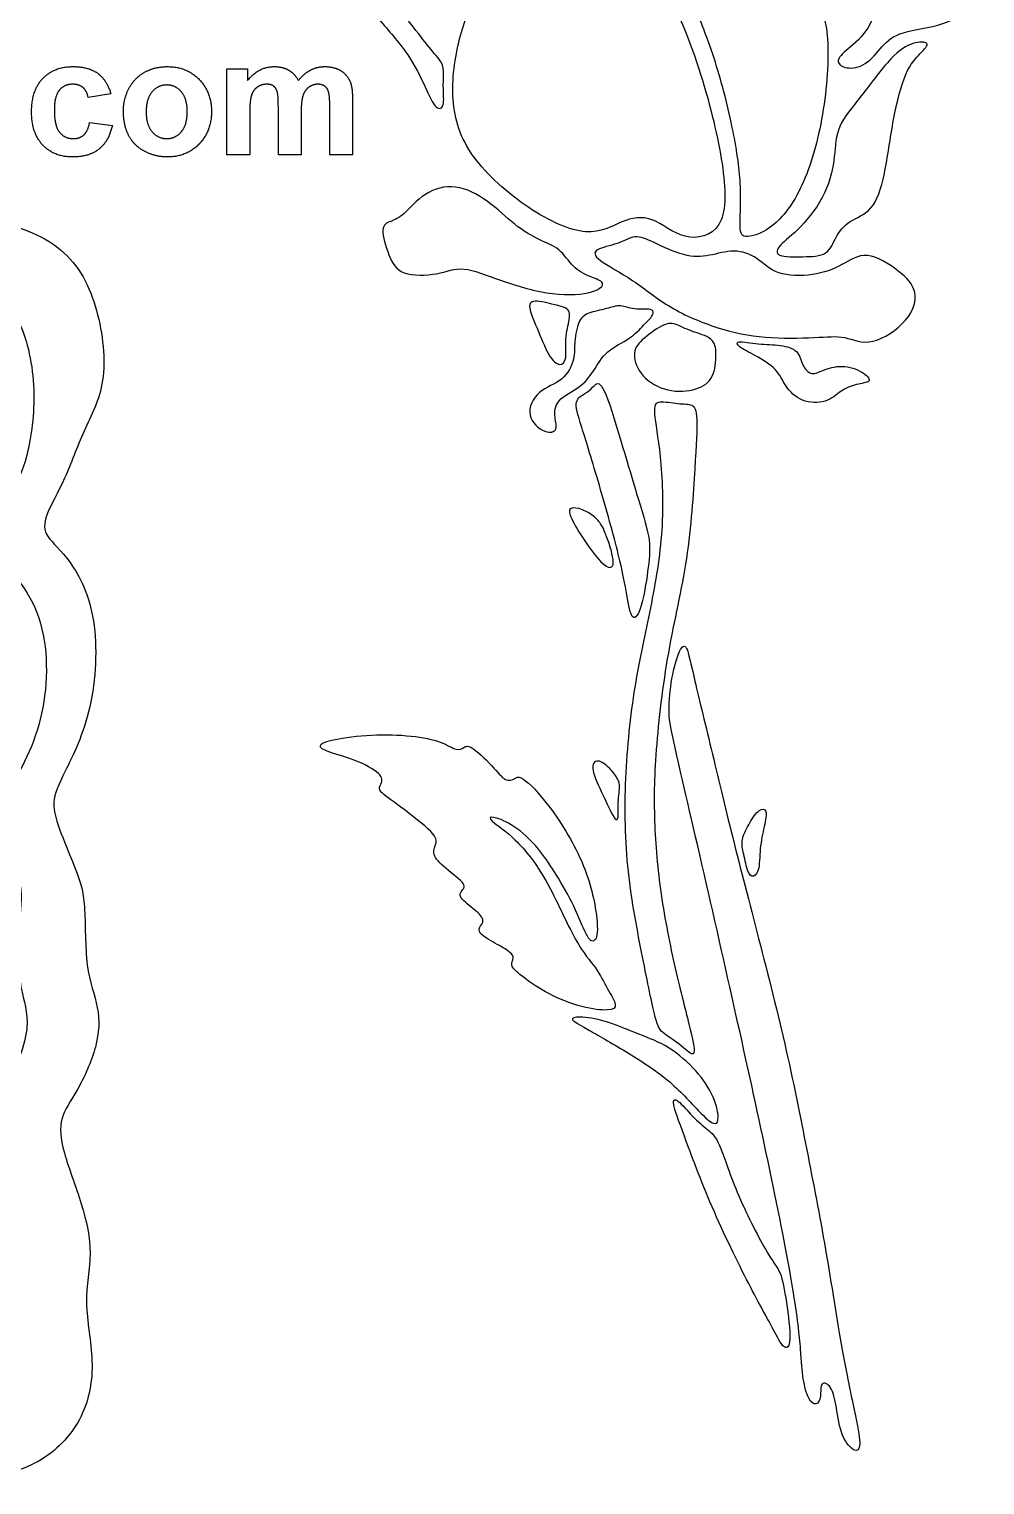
# Model space of a CAD drawing. Header units: millimetres. Extents: x -143 to 143, y -143 to 143.
# Drawn here: x 94.5 to 142.7, y 0 to 73.3 of the extents above; entities that cross this region are included whole.
import ezdxf

# ---------------------------------------------------------------- set-up
doc = ezdxf.new("R2010")
doc.units = ezdxf.units.MM
doc.header["$MEASUREMENT"] = 0
doc.layers.add('Default', color=18, linetype='Continuous')

msp = doc.modelspace()

# ---------------------------------------------------------------- linework, layer by layer
at = {"layer": 'Default', "color": 5}
for p, q in [((104.444, 67), (104.444, 71.333)), ((104.444, 71.333), (105.481, 71.333)), ((105.481, 71.333), (105.481, 70.746)), ((98.593, 70.074), (97.444, 69.889)), ((110.778, 69.779), (110.778, 67)), ((105.593, 69.106), (105.593, 67)), ((107.037, 67), (107.037, 69.376)), ((108.185, 69.082), (108.185, 67)), ((109.63, 67), (109.63, 69.478)), ((97.519, 68.63), (98.667, 68.481)), ((105.593, 67), (104.444, 67)), ((108.185, 67), (107.037, 67)), ((110.778, 67), (109.63, 67))]:
    msp.add_line(p, q, dxfattribs=at)
for points, degree in [([(119.832, 80.03), (119.615, 79.436), (118.962, 77.858), (117.049, 75.273), (116.098, 73.016), (115.624, 69.697), (116.507, 66.917), (119.668, 64.109), (122.789, 62.718), (124.381, 63.742), (125.874, 63.999), (127.456, 62.574), (129.596, 63.067), (129.627, 66.036), (128.568, 70.661), (126.642, 75.872), (122.921, 79.793), (120.545, 81.918), (120.261, 81.422), (120.049, 80.624), (119.832, 80.03)], 3), ([(129.975, 78.007), (129.674, 77.791), (128.814, 77.343), (128.184, 76.385), (127.579, 75.162), (128.037, 74.549), (129.177, 71.577), (130.093, 67.871), (130.434, 65.128), (130.244, 63.132), (130.506, 62.735), (132.029, 63.23), (133.62, 65.364), (134.653, 69.25), (134.884, 73.446), (134.097, 75.074), (132.39, 77.875), (131.545, 79.054), (130.623, 78.638), (130.277, 78.223), (129.975, 78.007)], 3), ([(112.537, 75.086), (112.855, 74.664), (113.796, 73.535), (114.673, 72.333), (115.362, 71.636), (115.374, 71.094), (115.339, 70.248), (115.43, 69.319), (114.939, 69.26), (114.388, 70.588), (113.527, 72.238), (112.008, 73.912), (110.635, 75.647), (110.323, 76.35), (110.91, 76.429), (111.89, 76.07), (112.219, 75.509), (112.537, 75.086)], 3), ([(135.665, 72.253), (135.941, 72.493), (136.785, 73.118), (137.332, 74.841), (139.001, 75.863), (140.813, 75.981), (142.237, 76.953), (142.861, 76.48), (142.281, 74.554), (140.669, 73.469), (138.31, 73.238), (137.482, 72.51), (136.68, 71.442), (135.626, 71.299), (135.126, 71.678), (135.388, 72.013), (135.665, 72.253)], 3), ([(133.386, 63.391), (133.812, 63.833), (134.758, 65.063), (135.13, 66.983), (135.149, 68.438), (136.358, 69.819), (138.035, 72.123), (139.049, 72.695), (139.988, 72.715), (139.453, 72.141), (138.65, 71.322), (138.025, 68.871), (137.634, 65.845), (137.024, 64.094), (135.779, 63.7), (135.12, 62.882), (134.787, 61.899), (133.519, 61.855), (132.07, 61.846), (132.2, 62.41), (132.96, 62.949), (133.386, 63.391)], 3), ([(95.155, 70.843), (95.718, 71.444), (96.678, 71.444)], 2), ([(96.678, 71.444), (97.463, 71.444), (97.927, 71.106)], 2), ([(100.295, 71.161), (100.808, 71.444), (101.44, 71.444)], 2), ([(101.44, 71.444), (102.418, 71.444), (103.042, 70.802)], 2), ([(105.481, 70.746), (106.047, 71.444), (106.829, 71.444)], 2), ([(106.829, 71.444), (107.244, 71.444), (107.549, 71.271)], 2), ([(107.549, 71.271), (107.855, 71.097), (108.05, 70.746)], 2), ([(108.05, 70.746), (108.334, 71.097), (108.663, 71.271)], 2), ([(108.663, 71.271), (108.992, 71.444), (109.365, 71.444)], 2), ([(109.365, 71.444), (109.84, 71.444), (110.169, 71.25)], 2), ([(110.169, 71.25), (110.498, 71.056), (110.66, 70.679)], 2), ([(94.593, 69.163), (94.593, 70.242), (95.155, 70.843)], 2), ([(96.67, 70.556), (96.245, 70.556), (95.993, 70.255)], 2), ([(97.188, 70.388), (96.988, 70.556), (96.67, 70.556)], 2), ([(97.927, 71.106), (98.39, 70.767), (98.593, 70.074)], 2), ([(99.502, 70.34), (99.782, 70.878), (100.295, 71.161)], 2), ([(101.409, 70.519), (100.97, 70.519), (100.67, 70.17)], 2), ([(102.147, 70.17), (101.849, 70.519), (101.409, 70.519)], 2), ([(103.042, 70.802), (103.667, 70.16), (103.667, 69.179)], 2), ([(106.449, 70.556), (106.189, 70.556), (105.981, 70.413)], 2), ([(106.791, 70.466), (106.665, 70.556), (106.449, 70.556)], 2), ([(106.977, 70.192), (106.917, 70.376), (106.791, 70.466)], 2), ([(109.028, 70.556), (108.791, 70.556), (108.581, 70.409)], 2), ([(109.513, 70.311), (109.355, 70.556), (109.028, 70.556)], 2), ([(110.66, 70.679), (110.778, 70.401), (110.778, 69.779)], 2), ([(95.993, 70.255), (95.741, 69.954), (95.741, 69.248)], 2), ([(97.444, 69.889), (97.388, 70.22), (97.188, 70.388)], 2), ([(99.222, 69.228), (99.222, 69.803), (99.502, 70.34)], 2), ([(100.67, 70.17), (100.37, 69.822), (100.37, 69.167)], 2), ([(102.444, 69.175), (102.444, 69.822), (102.147, 70.17)], 2), ([(105.683, 70), (105.593, 69.731), (105.593, 69.106)], 2), ([(105.981, 70.413), (105.773, 70.27), (105.683, 70)], 2), ([(107.037, 69.376), (107.037, 70.009), (106.977, 70.192)], 2), ([(108.278, 69.978), (108.185, 69.694), (108.185, 69.082)], 2), ([(108.581, 70.409), (108.371, 70.262), (108.278, 69.978)], 2), ([(109.63, 69.478), (109.63, 70.123), (109.513, 70.311)], 2), ([(95.156, 67.492), (94.593, 68.095), (94.593, 69.163)], 2), ([(95.741, 69.248), (95.741, 68.462), (95.999, 68.139)], 2), ([(99.502, 67.954), (99.222, 68.477), (99.222, 69.228)], 2), ([(100.37, 69.167), (100.37, 68.512), (100.67, 68.163)], 2), ([(102.147, 68.163), (102.444, 68.512), (102.444, 69.175)], 2), ([(103.667, 69.179), (103.667, 68.19), (103.036, 67.539)], 2), ([(97.225, 67.998), (97.433, 68.182), (97.519, 68.63)], 2), ([(98.667, 68.481), (98.492, 67.693), (97.996, 67.291)], 2), ([(95.999, 68.139), (96.258, 67.815), (96.693, 67.815)], 2), ([(96.693, 67.815), (97.018, 67.815), (97.225, 67.998)], 2), ([(100.319, 67.16), (99.782, 67.431), (99.502, 67.954)], 2), ([(100.67, 68.163), (100.97, 67.815), (101.409, 67.815)], 2), ([(101.409, 67.815), (101.849, 67.815), (102.147, 68.163)], 2), ([(103.036, 67.539), (102.406, 66.889), (101.448, 66.889)], 2), ([(96.666, 66.889), (95.719, 66.889), (95.156, 67.492)], 2), ([(97.996, 67.291), (97.5, 66.889), (96.666, 66.889)], 2), ([(101.448, 66.889), (100.856, 66.889), (100.319, 67.16)], 2), ([(117.57, 64.655), (118.072, 64.291), (118.974, 63.404), (120.236, 62.658), (121.24, 62.319), (121.882, 61.301), (122.741, 60.831), (123.613, 60.579), (123.091, 60.04), (121.007, 59.826), (118.102, 60.664), (116.282, 61.467), (115.172, 60.922), (113.137, 60.889), (112.606, 61.858), (112.14, 63.416), (112.697, 63.646), (113.298, 63.871), (114.372, 65.143), (115.963, 65.586), (117.068, 65.019), (117.57, 64.655)], 3), ([(37.397, 61.262), (36.851, 60.607), (35.604, 58.927), (34.138, 56.023), (34.044, 51.544), (34.118, 48.276), (34.394, 45.122), (33.454, 41.582), (34.041, 38.699), (35.663, 36.969), (35.474, 35.401), (34.528, 32.293), (33.501, 28.421), (34.041, 26.124), (35.317, 22.201), (34.155, 18.58), (33.074, 13.472), (34.155, 7.786), (36.291, 3.606), (40.345, 0.363), (44.804, 0.191), (50.941, 0.663), (59.206, 0.516), (71.924, 0.427), (75.995, 0.085), (77.799, 0.995), (80.033, 1.115), (82.971, 0.034), (84.909, -0.079), (91.96, 0.02), (95.314, 1.024), (97.343, 3.331), (97.834, 6.151), (97.151, 9.254), (97.728, 11.604), (97.194, 14.06), (96.083, 16.894), (95.955, 18.496), (96.873, 19.671), (97.984, 22.105), (98.048, 24.027), (97.258, 25.885), (97.343, 29.456), (96.904, 30.819), (96.024, 32.864), (95.541, 34.403), (96.134, 35.612), (97.754, 38.89), (98.004, 43.838), (96.505, 46.765), (95.213, 47.75), (95.188, 48.735), (96.296, 50.582), (97.171, 53.125), (98.452, 55.354), (98.068, 59.273), (96.463, 62.509), (92.391, 63.982), (89.229, 63.313), (86.874, 62.899), (84.43, 64.241), (82.287, 64.161), (80.324, 62.759), (77.588, 61.693), (75.871, 61.622), (73.041, 63.108), (68.377, 64.149), (65.192, 63.813), (62.981, 63.194), (61.035, 63.76), (59.442, 63.141), (58.257, 62.433), (57.318, 62.698), (54.277, 63.987), (51.411, 64.252), (49.252, 63.474), (47.518, 63.474), (44.579, 64.164), (40.952, 64.005), (38.882, 62.855), (37.943, 61.916), (37.397, 61.262)], 3), ([(125.988, 62.571), (126.412, 62.374), (127.569, 61.821), (128.761, 61.872), (130.03, 62.284), (131.217, 61.852), (132.09, 60.904), (134.054, 60.859), (135.518, 61.417), (136.625, 62.247), (138.435, 61.132), (139.347, 60.138), (138.946, 58.657), (136.875, 57.251), (135.608, 57.922), (134.286, 57.769), (131.513, 57.723), (129.237, 58.186), (126.717, 59.244), (124.951, 60.73), (122.958, 61.763), (122.919, 62.255), (124.198, 62.488), (125.029, 63.003), (125.565, 62.768), (125.988, 62.571)], 3), ([(55.974, 57.182), (55.182, 56.44), (53.515, 54.81), (51.885, 51.016), (51.688, 46.998), (52.719, 42.722), (54.746, 39.31), (58.338, 36.359), (62.817, 33.962), (66.78, 32.56), (69.024, 32.279), (69.08, 33.625), (68.201, 36.803), (68.145, 43.066), (69.817, 46.731), (71.522, 49.259), (72.476, 52.901), (75.502, 55.467), (79.07, 57.23), (81.656, 57.69), (84.242, 57.364), (86.483, 58.513), (88.477, 58.591), (89.3, 58.035), (91.637, 58.169), (93.073, 57.269), (93.609, 55.296), (93.035, 53.668), (91.79, 53.611), (90.928, 55.143), (89.683, 55.871), (87.959, 56.062), (86.236, 55.641), (85.565, 55.296), (86.466, 54.722), (87.71, 53.86), (88.247, 52.902), (88.285, 51.657), (89.492, 51.428), (90.679, 51.179), (92.307, 49.895), (93.552, 49.78), (94.414, 51.562), (94.912, 55.143), (94.146, 58.878), (92.269, 60.706), (89.779, 60.802), (87.825, 60.189), (85.374, 60.611), (83.459, 61.606), (79.877, 60.132), (76.573, 58.726), (73.413, 56.14), (71.306, 53.803), (70.253, 52.175), (69.583, 50.164), (68.97, 50.298), (69.008, 52.693), (70.157, 55.278), (72.015, 56.906), (73.874, 58.726), (73.682, 59.722), (72.303, 60.449), (70.426, 61.12), (67.553, 61.024), (65.887, 60.449), (60.946, 60.832), (58.264, 59.262), (56.766, 57.924), (55.974, 57.182)], 3), ([(121.702, 58.688), (121.661, 58.44), (121.474, 57.725), (121.608, 56.665), (121.258, 56.294), (120.681, 56.761), (120.073, 58.311), (119.516, 59.561), (120.099, 59.682), (121.321, 59.347), (121.721, 59.217), (121.743, 58.937), (121.702, 58.688)], 3), ([(125.453, 58.405), (125.263, 58.207), (124.84, 57.726), (123.54, 57.151), (122.936, 56.061), (122.287, 55.246), (120.988, 54.655), (120.947, 53.718), (121.166, 53.123), (120.559, 52.859), (119.432, 53.821), (120.099, 55.186), (121.443, 55.549), (122.041, 56.787), (121.924, 57.509), (122.187, 58.769), (122.693, 59.055), (123.767, 59.277), (124.283, 59.469), (124.934, 59.155), (125.974, 59.285), (125.977, 58.912), (125.642, 58.602), (125.453, 58.405)], 3), ([(129.103, 56.942), (129.106, 56.595), (129.03, 55.713), (128.208, 55.122), (126.659, 54.991), (125.273, 55.792), (124.856, 57.005), (125.251, 57.619), (126.478, 58.505), (127.004, 58.536), (127.842, 58.076), (129.01, 57.796), (129.1, 57.289), (129.103, 56.942)], 3), ([(131.106, 56.867), (131.446, 56.679), (132.252, 56.179), (132.56, 55.333), (133.375, 54.502), (134.735, 54.472), (135.377, 55.127), (136.196, 55.462), (136.993, 55.527), (136.676, 55.983), (135.614, 56.452), (134.526, 56.183), (133.91, 55.834), (133.434, 56.368), (133.29, 57.17), (132.383, 57.427), (131.249, 57.437), (130.058, 57.668), (130.209, 57.311), (130.765, 57.056), (131.106, 56.867)], 3), ([(122.34, 53.254), (122.554, 52.559), (123.199, 50.493), (124.319, 46.486), (124.617, 44.76), (124.873, 43.352), (125.368, 44.062), (125.686, 46.09), (125.851, 47.55), (125.291, 49.245), (123.974, 53.776), (123.29, 55.743), (122.89, 55.267), (122.547, 54.964), (121.915, 54.66), (122.126, 53.948), (122.34, 53.254)], 3), ([(126.309, 51.767), (126.412, 50.742), (126.531, 48.076), (125.85, 44.136), (124.969, 40.334), (124.461, 35.554), (124.56, 30.833), (125.443, 26.371), (126.09, 23.09), (126.366, 22.769), (127.418, 22.077), (128.121, 21.382), (127.912, 22.599), (127.1, 25.65), (126.304, 29.506), (125.952, 33.241), (126.003, 36.724), (126.619, 42.027), (127.752, 46.58), (128.064, 51.595), (128.201, 53.984), (127.961, 54.466), (127.244, 54.416), (126.145, 54.651), (125.911, 54.225), (126.206, 52.792), (126.309, 51.767)], 3), ([(123.522, 47.928), (123.59, 47.753), (123.774, 47.272), (123.959, 46.533), (123.912, 46.141), (123.466, 46.234), (122.578, 47.357), (121.784, 48.67), (121.625, 49.192), (122.156, 49.244), (122.979, 48.809), (123.365, 48.327), (123.454, 48.104), (123.522, 47.928)], 3), ([(57.143, 14.473), (58.418, 13.553), (60.862, 12.106), (64.677, 11.096), (69.278, 9.675), (77.096, 9.6), (84.203, 11.47), (89.366, 14.649), (93.526, 19.997), (94.648, 23.251), (93.975, 24.859), (93.805, 27.696), (94.234, 29.789), (93.679, 31.428), (92.368, 30.293), (89.09, 27.721), (84.098, 25.376), (76.862, 24.67), (70.007, 25.427), (64.284, 27.444), (59.708, 30.39), (58.347, 31.777), (59.658, 31.348), (62.608, 29.911), (68.029, 28.02), (75.467, 26.86), (81.342, 27.365), (85.922, 28.63), (90.708, 31.272), (93.398, 34.67), (95.436, 38.581), (95.443, 44.023), (92.535, 47.247), (89.361, 48.174), (87.758, 47.916), (87.679, 47.206), (88.599, 46.207), (88.81, 44.366), (88.994, 43.84), (91.413, 43.84), (92.675, 41.815), (92.412, 37.871), (90.046, 34.111), (85.917, 31.087), (81.322, 29.232), (76.358, 28.767), (69.894, 29.491), (63.3, 31.43), (57.702, 34.315), (53.536, 38.035), (51.492, 41.048), (50.373, 44.326), (50.059, 45.977), (50.059, 47.418), (49.142, 47.234), (48.094, 44.091), (47.492, 36.755), (47.61, 31.884), (47.999, 27.8), (49.141, 25.126), (50.648, 23.789), (51.927, 20.045), (53.208, 17.626), (55.867, 15.393), (57.143, 14.473)], 3), ([(127.135, 36.709), (127.455, 35.314), (128.614, 30.347), (130.36, 22.594), (131.856, 15.784), (133.138, 9.293), (133.404, 6.573), (133.474, 5.267), (133.765, 4.196), (134.175, 3.911), (134.433, 4.354), (134.335, 5.215), (134.952, 4.992), (135.179, 3.938), (135.405, 2.314), (136.169, 1.521), (136.432, 1.845), (136.222, 3.103), (135.497, 6.375), (134.645, 11.95), (133.704, 16.751), (132.651, 22.094), (131.135, 27.977), (129.831, 32.984), (128.786, 37.416), (127.848, 41.228), (127.616, 42.451), (127.209, 42.047), (126.801, 40.391), (126.696, 38.719), (126.815, 38.104), (127.135, 36.709)], 3), ([(119.999, 32.179), (120.413, 31.704), (121.222, 30.482), (122.068, 28.936), (122.645, 27.36), (123.075, 27.285), (123.202, 28.191), (122.66, 31.118), (120.654, 34.395), (119.197, 35.79), (119.035, 35.543), (118.464, 35.387), (118.07, 35.959), (116.717, 37.292), (116.397, 37.138), (116.065, 36.919), (115.334, 37.421), (113.824, 37.737), (111.737, 37.808), (109.659, 37.53), (109.026, 37.249), (109.274, 36.961), (110.893, 36.541), (112.345, 35.774), (112.235, 35.274), (112.008, 34.976), (112.812, 34.426), (114.922, 32.837), (115.07, 32.305), (114.732, 31.823), (115.24, 31.178), (116.562, 30.222), (116.309, 29.933), (116.067, 29.595), (117.024, 28.893), (117.502, 28.392), (117.113, 28.037), (117.175, 27.675), (118.266, 27.113), (118.873, 26.714), (118.906, 26.433), (118.692, 26.139), (119.337, 25.56), (120.62, 24.664), (122.422, 23.974), (123.78, 23.829), (124.195, 24.074), (123.622, 24.919), (123.105, 26.036), (122.104, 27.036), (120.552, 30.653), (118.945, 32.645), (117.569, 33.517), (117.76, 33.689), (118.736, 33.333), (119.585, 32.654), (119.999, 32.179)], 3), ([(124.241, 35.1), (124.231, 34.891), (124.142, 34.232), (124.211, 33.401), (123.968, 33.496), (123.429, 34.701), (122.729, 36.127), (123.107, 36.61), (123.791, 36.075), (124.203, 35.483), (124.252, 35.308), (124.241, 35.1)], 3), ([(130.465, 31.949), (130.514, 31.694), (130.667, 30.952), (130.874, 30.522), (131.317, 30.787), (131.294, 32.044), (131.549, 33.178), (131.725, 34.043), (131.273, 34.052), (130.808, 33.364), (130.374, 32.486), (130.416, 32.205), (130.465, 31.949)], 3), ([(125.021, 22.749), (125.536, 22.547), (126.58, 22.181), (128.016, 21.011), (128.989, 19.661), (129.317, 18.348), (129.047, 18.028), (128.364, 18.631), (126.762, 20.432), (124.542, 21.818), (122.41, 23.058), (121.682, 23.441), (122.113, 23.588), (123.489, 23.389), (124.506, 22.95), (125.021, 22.749)], 3), ([(127.53, 17.488), (127.856, 16.605), (128.79, 14.057), (130.924, 9.703), (132.057, 7.728), (132.535, 6.716), (132.951, 6.965), (132.645, 9.299), (132.4, 10.768), (131.79, 11.344), (130.013, 14.87), (129.239, 17.43), (128.727, 17.816), (127.928, 18.493), (127.12, 19.462), (126.835, 19.353), (127.204, 18.37), (127.53, 17.488)], 3)]:
    msp.add_open_spline(points, degree=degree, dxfattribs=at)

doc.saveas('drawing.dxf')
